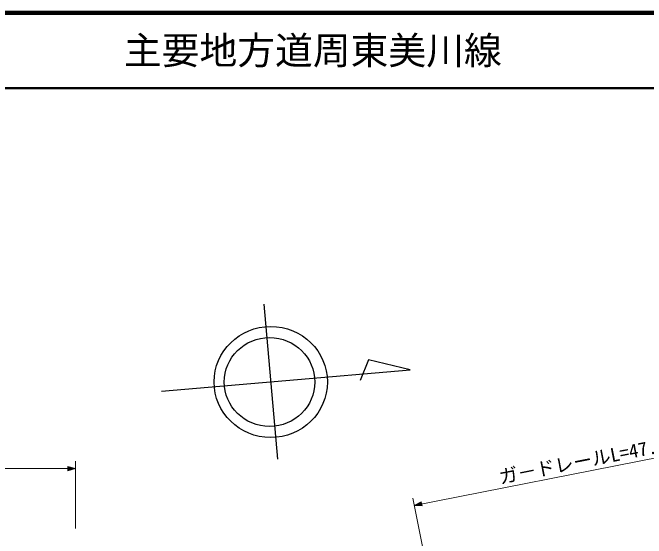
# Model space of a CAD drawing. Units: millimetres, scale not verified. Extents: x 40000 to 680000, y 20000 to 380000.
# Drawn here: x 202011 to 285868, y 310410 to 380000 of the extents above; entities that cross this region are included whole.
import ezdxf
from ezdxf.enums import TextEntityAlignment as Align

# ---------------------------------------------------------------- set-up
doc = ezdxf.new("R2010")
doc.units = ezdxf.units.MM
doc.header["$LTSCALE"] = 1000
for name, color, linetype, lineweight in [('S-BMK-SRVR', 3, 'Continuous', 25), ('S-STR-HTXT', 7, 'Continuous', 13), ('S-TTL', 2, 'Continuous', 140), ('S-TTL-LINE', 7, 'Continuous', 50)]:
    doc.layers.add(name, color=color, linetype=linetype, lineweight=lineweight)
doc.layers.add('S-TTL-TXT', color=7, linetype='Continuous')
doc.styles.add('ＭＳ ゴシック', font='')
doc.styles.get('ＭＳ ゴシック').set_extended_font_data('MS Gothic')

msp = doc.modelspace()

# ---------------------------------------------------------------- linework, layer by layer
at = {"layer": 'S-BMK-SRVR'}
for p, q in [((235243, 341408), (237073, 320889)), ((249105, 334038), (247998, 331302)), ((254612, 332732), (249105, 334038)), ((221717, 329909), (254612, 332732))]:
    msp.add_line(p, q, dxfattribs=at)
for centre, major_axis in [((236162, 331107), (7498, 0)), ((236004, 331102), (5998, 0))]:
    msp.add_ellipse(centre, major_axis=major_axis, ratio=0.981115, dxfattribs=at)
at = {"layer": 'S-STR-HTXT'}
for p, q in [((255149, 314773), (300884, 323777)), ((210304, 320617), (210304, 311719)), ((84793, 319636), (210304, 319636)), ((209305, 319362), (209305, 319911)), ((209305, 319911), (210304, 319636)), ((210304, 319636), (209305, 319362)), ((209345, 319440), (209345, 319833)), ((209345, 319833), (210025, 319636)), ((210025, 319636), (209345, 319440)), ((209385, 319519), (209385, 319754)), ((209385, 319754), (209865, 319636)), ((209865, 319636), (209385, 319519)), ((209425, 319597), (209425, 319676)), ((209425, 319676), (209625, 319636)), ((209625, 319636), (209425, 319597)), ((256819, 306607), (254952, 315735)), ((255149, 314773), (256074, 315235)), ((256184, 314697), (255149, 314773)), ((255424, 314827), (256051, 315151)), ((256130, 314766), (255424, 314827)), ((255580, 314858), (256027, 315066)), ((256075, 314835), (255580, 314858)), ((255816, 314904), (256004, 314981)), ((256020, 314904), (255816, 314904)), ((256004, 314981), (256020, 314904)), ((256027, 315066), (256075, 314835)), ((256051, 315151), (256130, 314766)), ((256074, 315235), (256184, 314697))]:
    msp.add_line(p, q, dxfattribs=at)
at = {"layer": 'S-TTL'}
msp.add_line((680000, 380000), (40000, 380000), dxfattribs=at)
at = {"layer": 'S-TTL-LINE'}
msp.add_line((40000, 370000), (680000, 370000), dxfattribs=at)

# ---------------------------------------------------------------- texts
at = {"layer": 'S-STR-HTXT', "style": 'ＭＳ ゴシック'}
msp.add_text('ガ－ドレールL=47.0', height=1833, rotation=11.092, dxfattribs=at).set_placement((266667, 317062), align=Align.BOTTOM_LEFT)
at = {"layer": 'S-TTL-TXT', "style": 'ＭＳ ゴシック'}
msp.add_text('主要地方道周東美川線', height=3666, dxfattribs=at).set_placement((216734, 375000), align=Align.MIDDLE_LEFT)

doc.saveas('drawing.dxf')
